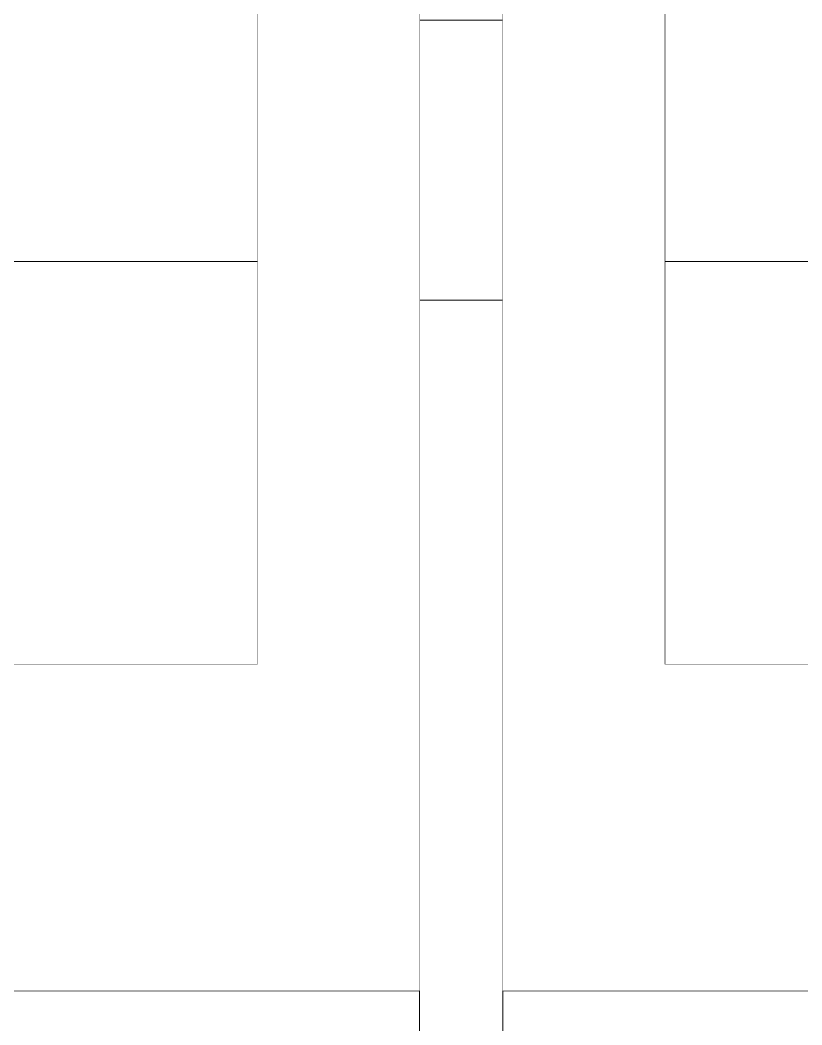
# Model space of a CAD drawing. Header units: millimetres. Extents: x -46169 to 237885, y -84465 to 18123.
# Drawn here: x 175224 to 175318.1, y -80739.2 to -80618.3 of the extents above; entities that cross this region are included whole.
import ezdxf

# ---------------------------------------------------------------- set-up
doc = ezdxf.new("R2010")
doc.units = ezdxf.units.MM
doc.header["$MEASUREMENT"] = 0
doc.linetypes.add('Wipeout_Contour', pattern=[1000, 0, -1000])
doc.layers.add('New_A-20-M_Floor_Slab', color=7, linetype='Continuous')
doc.layers.add('New_A-35-M_FFE_Fixed', color=7, linetype='Continuous')
for name, color, linetype, lineweight in [('New_A-20-M_Floor_Slab_Pen_No__87', 8, 'Continuous', 20), ('New_A-35-M_FFE_Fixed_Pen_No__1', 7, 'Continuous', 13), ('New_A-35-M_FFE_Fixed_Pen_No__93', 8, 'Continuous', 13)]:
    doc.layers.add(name, color=color, linetype=linetype, lineweight=lineweight)

# ---------------------------------------------------------------- blocks, each defined once
blk = doc.blocks.new('Section Elem_131_3', base_point=(129666.67, -84332.61))
at = {"color": 254, "linetype": 'Wipeout_Contour', "lineweight": 0, "ltscale": 33598569.1956504}
blk.add_wipeout([(165097.11, -80735.11), (165025.43, -80735.11), (165025.43, -80783.86), (165090.14, -80783.86), (165090.14, -80952.86), (165025.43, -80952.86), (165025.43, -80953.11), (176113.28, -80953.11), (176113.28, -80784.11), (176177.99, -80784.11), (176177.99, -80735.11), (176107.11, -80735.11), (176107.11, -80952.36), (176072.11, -80952.36), (176072.11, -80942.36), (176097.11, -80942.36), (176097.11, -80735.11), (175832.11, -80735.11), (175832.11, -80952.36), (175797.11, -80952.36), (175797.11, -80942.36), (175822.11, -80942.36), (175822.11, -80735.11), (175282.11, -80735.11), (175282.11, -80942.36), (175307.61, -80942.36), (175307.61, -80952.36), (175246.61, -80952.36), (175246.61, -80942.36), (175272.11, -80942.36), (175272.11, -80735.11), (174732.11, -80735.11), (174732.11, -80942.36), (174757.11, -80942.36), (174757.11, -80952.36), (174696.61, -80952.36), (174696.61, -80942.36), (174722.11, -80942.36), (174722.11, -80735.11), (174182.11, -80735.11), (174182.11, -80942.36), (174207.11, -80942.36), (174207.11, -80952.36), (174146.61, -80952.36), (174146.61, -80942.36), (174172.11, -80942.36), (174172.11, -80735.11), (173632.11, -80735.11), (173632.11, -80942.36), (173657.11, -80942.36), (173657.11, -80952.36), (173596.61, -80952.36), (173596.61, -80942.36), (173622.11, -80942.36), (173622.11, -80735.11), (173082.11, -80735.11), (173082.11, -80942.36), (173107.11, -80942.36), (173107.11, -80952.36), (173046.61, -80952.36), (173046.61, -80942.36), (173072.11, -80942.36), (173072.11, -80735.11), (172532.11, -80735.11), (172532.11, -80942.36), (172557.11, -80942.36), (172557.11, -80952.36), (172497.11, -80952.36), (172497.11, -80942.36), (172522.11, -80942.36), (172522.11, -80735.11), (171982.11, -80735.11), (171982.11, -80942.36), (172007.61, -80942.36), (172007.61, -80952.36), (171946.61, -80952.36), (171946.61, -80942.36), (171972.11, -80942.36), (171972.11, -80735.11), (171432.11, -80735.11), (171432.11, -80942.36), (171457.11, -80942.36), (171457.11, -80952.36), (171397.11, -80952.36), (171397.11, -80942.36), (171422.11, -80942.36), (171422.11, -80735.11), (170882.11, -80735.11), (170882.11, -80942.36), (170907.61, -80942.36), (170907.61, -80952.36), (170846.61, -80952.36), (170846.61, -80942.36), (170872.11, -80942.36), (170872.11, -80735.11), (170332.11, -80735.11), (170332.11, -80942.36), (170357.11, -80942.36), (170357.11, -80952.36), (170297.11, -80952.36), (170297.11, -80942.36), (170322.11, -80942.36), (170322.11, -80735.11), (169782.11, -80735.11), (169782.11, -80942.36), (169807.61, -80942.36), (169807.61, -80952.36), (169746.61, -80952.36), (169746.61, -80942.36), (169772.11, -80942.36), (169772.11, -80735.11), (169232.11, -80735.11), (169232.11, -80942.36), (169257.11, -80942.36), (169257.11, -80952.36), (169196.61, -80952.36), (169196.61, -80942.36), (169222.11, -80942.36), (169222.11, -80735.11), (168682.11, -80735.11), (168682.11, -80942.36), (168707.11, -80942.36), (168707.11, -80952.36), (168647.11, -80952.36), (168647.11, -80942.36), (168672.11, -80942.36), (168672.11, -80735.11), (168132.11, -80735.11), (168132.11, -80942.36), (168157.61, -80942.36), (168157.61, -80952.36), (168096.61, -80952.36), (168096.61, -80942.36), (168122.11, -80942.36), (168122.11, -80735.11), (167582.11, -80735.11), (167582.11, -80942.36), (167607.11, -80942.36), (167607.11, -80952.36), (167547.11, -80952.36), (167547.11, -80942.36), (167572.11, -80942.36), (167572.11, -80735.11), (167032.11, -80735.11), (167032.11, -80942.36), (167057.61, -80942.36), (167057.61, -80952.36), (166996.61, -80952.36), (166996.61, -80942.36), (167022.11, -80942.36), (167022.11, -80735.11), (166482.11, -80735.11), (166482.11, -80942.36), (166507.11, -80942.36), (166507.11, -80952.36), (166447.11, -80952.36), (166447.11, -80942.36), (166472.11, -80942.36), (166472.11, -80735.11), (165932.11, -80735.11), (165932.11, -80942.36), (165957.61, -80942.36), (165957.61, -80952.36), (165896.61, -80952.36), (165896.61, -80942.36), (165922.11, -80942.36), (165922.11, -80735.11), (165382.11, -80735.11), (165382.11, -80942.36), (165407.11, -80942.36), (165407.11, -80952.36), (165372.11, -80952.36), (165372.11, -80735.11), (165107.11, -80735.11), (165107.11, -80942.36), (165132.11, -80942.36), (165132.11, -80952.36), (165097.11, -80952.36)], dxfattribs=at).dxf.layer = 'New_A-20-M_Floor_Slab'
at = {"layer": 'New_A-20-M_Floor_Slab_Pen_No__87', "linetype": 'Continuous'}
for p, q in [((175272.11, -80735.11), (174732.11, -80735.11)), ((175822.11, -80735.11), (175282.11, -80735.11))]:
    blk.add_line(p, q, dxfattribs=at)
blk = doc.blocks.new('Section Elem_139_3', base_point=(129666.67, -84332.61))
at = {"layer": 'New_A-35-M_FFE_Fixed_Pen_No__93', "linetype": 'Continuous'}
for p, q in [((175272.11, -80618.27), (175272.11, -80618.27)), ((175272.11, -80651.97), (175272.11, -80651.97))]:
    blk.add_line(p, q, dxfattribs=at)
at = {"color": 254, "linetype": 'Wipeout_Contour', "lineweight": 0, "ltscale": 771785.480124}
blk.add_wipeout([(175301.61, -80503.33), (175301.61, -80647.33), (175331.61, -80647.33), (175331.61, -80503.33)], dxfattribs=at).dxf.layer = 'New_A-35-M_FFE_Fixed'
at = {"color": 254, "linetype": 'Wipeout_Contour', "lineweight": 0, "ltscale": 771729.394826}
blk.add_wipeout([(175282.11, -80629.54), (175282.11, -80625.86), (175272.11, -80625.86), (175272.11, -80629.54)], dxfattribs=at).dxf.layer = 'New_A-35-M_FFE_Fixed'
at = {"color": 254, "linetype": 'Wipeout_Contour', "lineweight": 0, "ltscale": 772000.750623}
blk.add_wipeout([(175272.11, -80695.05), (175272.11, -80884.65), (175282.11, -80884.65), (175282.11, -80695.05)], dxfattribs=at).dxf.layer = 'New_A-35-M_FFE_Fixed'
at = {"color": 254, "linetype": 'Wipeout_Contour', "lineweight": 0, "ltscale": 1159182.710279669}
blk.add_wipeout([(175802.61, -80647.33), (175772.61, -80647.33), (175331.61, -80647.33), (175301.61, -80647.33), (175301.61, -80695.83), (175802.61, -80695.83)], dxfattribs=at).dxf.layer = 'New_A-35-M_FFE_Fixed'
at = {"layer": 'New_A-35-M_FFE_Fixed_Pen_No__93', "linetype": 'Continuous'}
for p, q in [((175301.61, -80647.33), (175301.61, -80503.33)), ((175331.61, -80647.33), (175301.61, -80647.33)), ((175301.61, -80695.83), (175301.61, -80647.33)), ((175301.61, -80695.83), (175802.61, -80695.83))]:
    blk.add_line(p, q, dxfattribs=at)
blk = doc.blocks.new('Section Elem_147_3', base_point=(129666.67, -84332.61))
at = {"color": 254, "linetype": 'Wipeout_Contour', "lineweight": 0, "ltscale": 771498.365144}
blk.add_wipeout([(175252.61, -80503.33), (175222.61, -80503.33), (175222.61, -80647.33), (175252.61, -80647.33)], dxfattribs=at).dxf.layer = 'New_A-35-M_FFE_Fixed'
at = {"color": 254, "linetype": 'Wipeout_Contour', "lineweight": 0, "ltscale": 771714.916807}
blk.add_wipeout([(175282.11, -80619.81), (175282.11, -80618.27), (175272.11, -80618.27), (175272.11, -80619.81)], dxfattribs=at).dxf.layer = 'New_A-35-M_FFE_Fixed'
at = {"color": 254, "linetype": 'Wipeout_Contour', "lineweight": 0, "ltscale": 771723.400348}
blk.add_wipeout([(175272.11, -80625.86), (175282.11, -80625.86), (175282.11, -80622.37), (175272.11, -80622.37)], dxfattribs=at).dxf.layer = 'New_A-35-M_FFE_Fixed'
at = {"color": 254, "linetype": 'Wipeout_Contour', "lineweight": 0, "ltscale": 771755.609097}
blk.add_wipeout([(175282.11, -80646.23), (175282.11, -80640.54), (175272.11, -80640.54), (175272.11, -80646.23)], dxfattribs=at).dxf.layer = 'New_A-35-M_FFE_Fixed'
at = {"layer": 'New_A-35-M_FFE_Fixed_Pen_No__1', "linetype": 'Continuous'}
for p, q in [((175272.11, -80618.27), (175272.11, -80616.64)), ((175282.11, -80618.27), (175282.11, -80616.64)), ((175282.11, -80618.27), (175272.11, -80618.27))]:
    blk.add_line(p, q, dxfattribs=at)
at = {"color": 254, "linetype": 'Wipeout_Contour', "lineweight": 0, "ltscale": 771718.337414}
blk.add_wipeout([(175282.11, -80622.37), (175282.11, -80619.81), (175272.11, -80619.81), (175272.11, -80622.37)], dxfattribs=at).dxf.layer = 'New_A-35-M_FFE_Fixed'
at = {"color": 254, "linetype": 'Wipeout_Contour', "lineweight": 0, "ltscale": 771746.32537}
blk.add_wipeout([(175282.11, -80640.54), (175282.11, -80635.12), (175272.11, -80635.12), (175272.11, -80640.54)], dxfattribs=at).dxf.layer = 'New_A-35-M_FFE_Fixed'
at = {"color": 254, "linetype": 'Wipeout_Contour', "lineweight": 0, "ltscale": 771765.166211}
blk.add_wipeout([(175282.11, -80651.97), (175282.11, -80646.23), (175272.11, -80646.23), (175272.11, -80651.97)], dxfattribs=at).dxf.layer = 'New_A-35-M_FFE_Fixed'
at = {"color": 254, "linetype": 'Wipeout_Contour', "lineweight": 0, "ltscale": 1156184.927074949}
blk.add_wipeout([(174751.61, -80647.33), (174751.61, -80695.83), (175252.61, -80695.83), (175252.61, -80647.33), (175222.61, -80647.33), (174781.61, -80647.33)], dxfattribs=at).dxf.layer = 'New_A-35-M_FFE_Fixed'
at = {"layer": 'New_A-35-M_FFE_Fixed_Pen_No__1', "linetype": 'Continuous'}
for p, q in [((175252.61, -80647.33), (175252.61, -80503.33)), ((175272.11, -80619.81), (175272.11, -80618.27)), ((175282.11, -80619.81), (175282.11, -80618.27)), ((175272.11, -80622.37), (175272.11, -80619.81)), ((175282.11, -80622.37), (175282.11, -80619.81)), ((175272.11, -80625.86), (175272.11, -80622.37)), ((175282.11, -80625.86), (175282.11, -80622.37)), ((175272.11, -80646.23), (175272.11, -80640.54)), ((175282.11, -80646.23), (175282.11, -80640.54)), ((175222.61, -80647.33), (175252.61, -80647.33)), ((175252.61, -80695.83), (175252.61, -80647.33)), ((175252.61, -80695.83), (174751.61, -80695.83))]:
    blk.add_line(p, q, dxfattribs=at)
at = {"color": 254, "linetype": 'Wipeout_Contour', "lineweight": 0, "ltscale": 771737.656094}
blk.add_wipeout([(175282.11, -80635.12), (175282.11, -80630.17), (175272.11, -80630.17), (175272.11, -80635.12)], dxfattribs=at).dxf.layer = 'New_A-35-M_FFE_Fixed'
at = {"color": 254, "linetype": 'Wipeout_Contour', "lineweight": 0, "ltscale": 771805.993846}
blk.add_wipeout([(175282.11, -80651.97), (175272.11, -80651.97), (175272.11, -80695.05), (175282.11, -80695.05)], dxfattribs=at).dxf.layer = 'New_A-35-M_FFE_Fixed'
at = {"layer": 'New_A-35-M_FFE_Fixed_Pen_No__1', "linetype": 'Continuous'}
for p, q in [((175272.11, -80640.54), (175272.11, -80635.12)), ((175282.11, -80640.54), (175282.11, -80635.12)), ((175272.11, -80651.97), (175272.11, -80646.23)), ((175282.11, -80651.97), (175282.11, -80646.23)), ((175282.11, -80651.97), (175272.11, -80651.97)), ((175272.11, -80884.65), (175272.11, -80651.97)), ((175282.11, -80884.65), (175282.11, -80651.97))]:
    blk.add_line(p, q, dxfattribs=at)
at = {"color": 254, "linetype": 'Wipeout_Contour', "lineweight": 0, "ltscale": 771732.992188}
blk.add_wipeout([(175272.11, -80630.17), (175282.11, -80630.17), (175282.11, -80629.54), (175272.11, -80629.54)], dxfattribs=at).dxf.layer = 'New_A-35-M_FFE_Fixed'
at = {"layer": 'New_A-35-M_FFE_Fixed_Pen_No__1', "linetype": 'Continuous'}
for p, q in [((175272.11, -80630.17), (175272.11, -80625.86)), ((175282.11, -80630.17), (175282.11, -80625.86)), ((175272.11, -80635.12), (175272.11, -80630.17)), ((175282.11, -80635.12), (175282.11, -80630.17))]:
    blk.add_line(p, q, dxfattribs=at)
blk = doc.blocks.new('Section Elem_177_3', base_point=(129666.67, -84332.61))
at = {"color": 254, "linetype": 'Wipeout_Contour', "lineweight": 0, "ltscale": 1541586.250394497}
blk.add_wipeout([(174732.11, -80735.11), (175272.11, -80735.11), (175272.11, -80615.11), (175252.61, -80615.11), (175252.61, -80695.83), (174751.61, -80695.83), (174751.61, -80615.11), (174732.11, -80615.11)], dxfattribs=at).dxf.layer = 'New_A-20-M_Floor_Slab'
at = {"color": 254, "linetype": 'Wipeout_Contour', "lineweight": 0, "ltscale": 1545583.277942096}
blk.add_wipeout([(175282.11, -80735.11), (175822.11, -80735.11), (175822.11, -80615.11), (175802.61, -80615.11), (175802.61, -80695.83), (175301.61, -80695.83), (175301.61, -80615.11), (175282.11, -80615.11)], dxfattribs=at).dxf.layer = 'New_A-20-M_Floor_Slab'

msp = doc.modelspace()

# ---------------------------------------------------------------- block references
at = {"layer": 'New_A-20-M_Floor_Slab'}
msp.add_blockref('Section Elem_131_3', (129666.67, -84332.61), dxfattribs=at)

# ---------------------------------------------------------------- next in the draw order: block references
at = {"layer": 'New_A-35-M_FFE_Fixed'}
msp.add_blockref('Section Elem_139_3', (129666.67, -84332.61), dxfattribs=at)

# ---------------------------------------------------------------- next in the draw order: block references
msp.add_blockref('Section Elem_147_3', (129666.67, -84332.61), dxfattribs=at)

# ---------------------------------------------------------------- next in the draw order: block references
at = {"layer": 'New_A-20-M_Floor_Slab'}
msp.add_blockref('Section Elem_177_3', (129666.67, -84332.61), dxfattribs=at)

doc.saveas('drawing.dxf')
